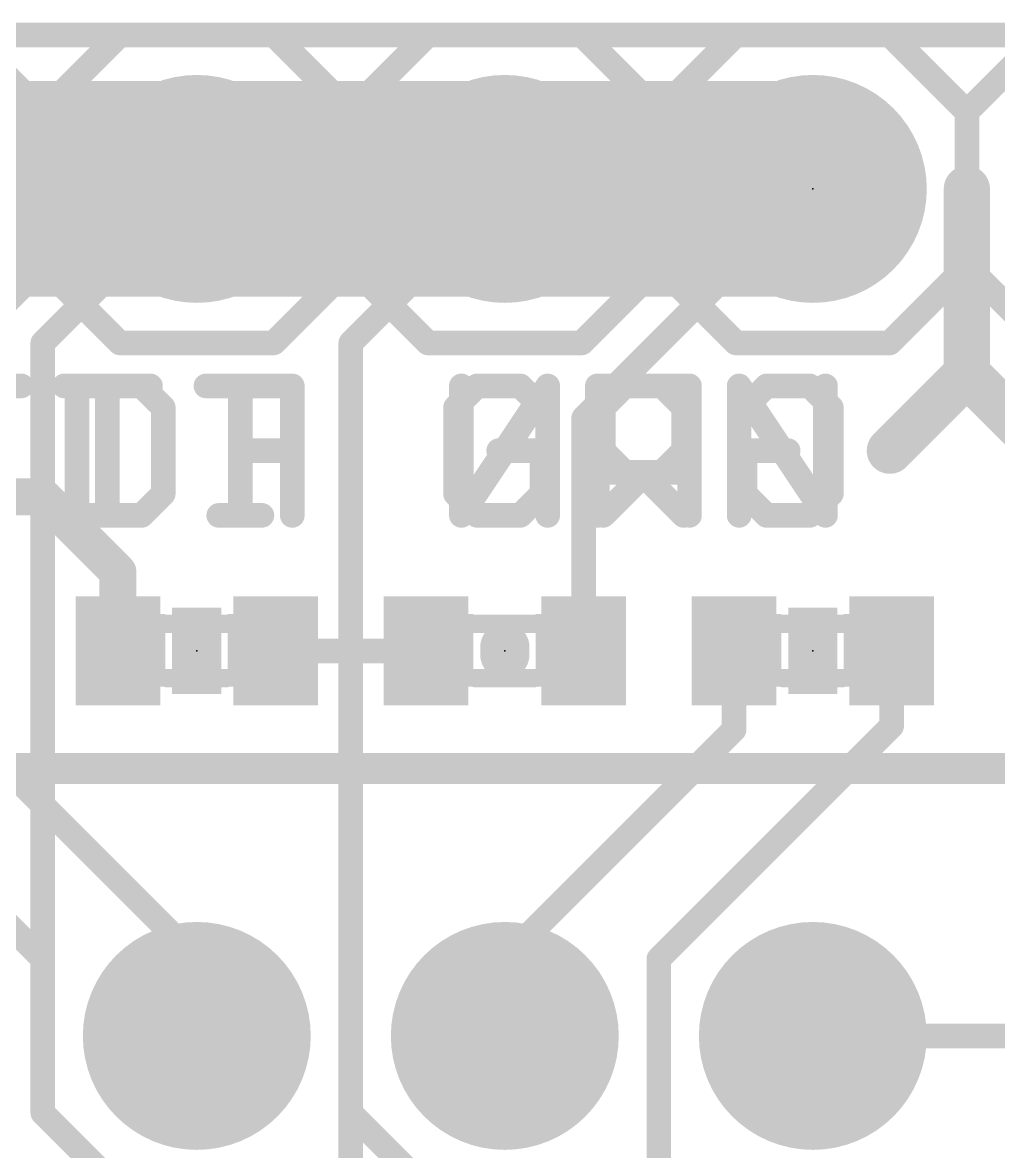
# Model space of a CAD drawing. Extents: x -36.1 to 36.1, y -36.8 to 19.2.
# Drawn here: x -0.17 to 7.88, y 9.84 to 19.15 of the extents above; entities that cross this region are included whole.
import ezdxf

# ---------------------------------------------------------------- set-up
doc = ezdxf.new("R2010")
doc.units = 0
for name, color, linetype in [('1', 12, 'CONTINUOUS'), ('16', 132, 'CONTINUOUS'), ('17', 110, 'CONTINUOUS'), ('20', 53, 'CONTINUOUS'), ('21', 41, 'CONTINUOUS'), ('22', 40, 'CONTINUOUS'), ('23', 53, 'CONTINUOUS'), ('24', 53, 'CONTINUOUS'), ('51', 53, 'CONTINUOUS')]:
    doc.layers.add(name, color=color, linetype=linetype)

# ---------------------------------------------------------------- blocks, each defined once
blk = doc.blocks.new('RECT')
blk.add_solid([(-0.5, -0.5), (0.5, -0.5), (-0.5, 0.5), (0.5, 0.5)])
blk = doc.blocks.new('ROUNDP')
at = {"const_width": 0.5}
blk.add_lwpolyline([(0, -0.25, 1), (0, 0.25, 1), (0, -0.25)], format="xyb", dxfattribs=at)

msp = doc.modelspace()

# ---------------------------------------------------------------- linework, layer by layer
at = {"layer": '1'}
for points, const_width in [([(-17.78, 19.05), (17.78, 19.05)], 0.2032), ([(4.46, 15.89), (6.35, 17.78)], 0.2032), ([(4.46, 13.97), (4.46, 15.89)], 0.2032), ([(0, 15.24), (-1.27, 15.24)], 0.3048), ([(0.62, 14.62), (0, 15.24)], 0.3048), ([(0.62, 13.97), (0.62, 14.62)], 0.3048), ([(1.92, 13.97), (2.54, 13.97)], 0.2032), ([(2.54, 13.97), (3.16, 13.97)], 0.2032), ([(2.54, 13.97), (2.54, 10.16)], 0.2032), ([(5.7, 13.97), (5.7, 13.32)], 0.2032), ([(7, 13.97), (7, 13.35)], 0.2032), ([(0, 11.43), (-1.92, 13.35)], 0.2032), ([(-0.62, 13.32), (1.27, 11.43)], 0.2032), ([(3.81, 11.43), (5.7, 13.32)], 0.2032), ([(5.08, 11.43), (7, 13.35)], 0.2032), ([(0, 10.16), (0, 11.43)], 0.2032), ([(1.27, 11.43), (1.27, 10.795)], 0.2032), ([(3.81, 10.795), (3.81, 11.43)], 0.2032), ([(5.08, 9.525), (5.08, 11.43)], 0.2032), ([(6.35, 10.795), (9.525, 10.795)], 0.2032), ([(1.44, 8.72), (0, 10.16)], 0.2032), ([(2.54, 10.16), (3.81, 8.89)], 0.2032)]:
    msp.add_lwpolyline(points, dxfattribs=dict(at, const_width=const_width))
for points, const_width in [([(6.3859, 17.7441, 1), (6.3141, 17.8159)], 0.1016), ([(4.5108, 15.89, 1), (4.4092, 15.89)], 0.1016), ([(4.4241, 15.9259, 1), (4.4959, 15.8541)], 0.1016), ([(0.0539, 15.2939, 1), (-0.0539, 15.1861)], 0.1524), ([(0, 15.1638, 1), (0, 15.3162)], 0.1524), ([(0.6962, 14.62, 1), (0.5438, 14.62)], 0.1524), ([(0.5661, 14.5661, 1), (0.6739, 14.6739)], 0.1524), ([(1.92, 14.0208, 1), (1.92, 13.9192)], 0.1016), ([(2.54, 14.0208, 1), (2.54, 13.9192)], 0.1016), ([(2.5908, 13.97, 1), (2.4892, 13.97)], 0.1016), ([(2.54, 13.9192, 1), (2.54, 14.0208)], 0.1016), ([(3.16, 13.9192, 1), (3.16, 14.0208)], 0.1016), ([(5.7508, 13.97, 1), (5.6492, 13.97)], 0.1016), ([(7.0508, 13.97, 1), (6.9492, 13.97)], 0.1016), ([(0.5438, 13.97, 1), (0.6962, 13.97)], 0.1524), ([(4.4092, 13.97, 1), (4.5108, 13.97)], 0.1016), ([(5.7359, 13.2841, 1), (5.6641, 13.3559)], 0.1016), ([(7.0359, 13.3141, 1), (6.9641, 13.3859)], 0.1016), ([(5.6492, 13.32, 1), (5.7508, 13.32)], 0.1016), ([(6.9492, 13.35, 1), (7.0508, 13.35)], 0.1016), ([(0.0508, 11.43, 1), (-0.0508, 11.43)], 0.1016), ([(-0.0359, 11.3941, 1), (0.0359, 11.4659)], 0.1016), ([(1.3208, 11.43, 1), (1.2192, 11.43)], 0.1016), ([(1.2341, 11.3941, 1), (1.3059, 11.4659)], 0.1016), ([(3.8608, 11.43, 1), (3.7592, 11.43)], 0.1016), ([(3.7741, 11.4659, 1), (3.8459, 11.3941)], 0.1016), ([(5.1308, 11.43, 1), (5.0292, 11.43)], 0.1016), ([(5.0441, 11.4659, 1), (5.1159, 11.3941)], 0.1016), ([(6.35, 10.8458, 1), (6.35, 10.7442)], 0.1016), ([(1.2192, 10.795, 1), (1.3208, 10.795)], 0.1016), ([(3.7592, 10.795, 1), (3.8608, 10.795)], 0.1016), ([(0.0359, 10.1959, 1), (-0.0359, 10.1241)], 0.1016), ([(2.5759, 10.1959, 1), (2.5041, 10.1241)], 0.1016), ([(-0.0508, 10.16, 1), (0.0508, 10.16)], 0.1016), ([(2.4892, 10.16, 1), (2.5908, 10.16)], 0.1016)]:
    msp.add_lwpolyline(points, format="xyb", dxfattribs=dict(at, const_width=const_width))
at = {"layer": '16', "const_width": 0.2032}
for points in [[(-17.78, 19.05), (17.78, 19.05)], [(0, 16.51), (1.27, 17.78)], [(2.54, 16.51), (3.81, 17.78)], [(0, 10.16), (0, 16.51)], [(2.54, 5.08), (2.54, 16.51)], [(1.27, 8.89), (0, 10.16)]]:
    msp.add_lwpolyline(points, dxfattribs=at)
at = {"layer": '16', "const_width": 0.1016}
for points in [[(1.3059, 17.7441, 1), (1.2341, 17.8159)], [(3.8459, 17.7441, 1), (3.7741, 17.8159)], [(0.0508, 16.51, 1), (-0.0508, 16.51)], [(-0.0359, 16.5459, 1), (0.0359, 16.4741)], [(2.5908, 16.51, 1), (2.4892, 16.51)], [(2.5041, 16.5459, 1), (2.5759, 16.4741)], [(0.0359, 10.1959, 1), (-0.0359, 10.1241)], [(-0.0508, 10.16, 1), (0.0508, 10.16)]]:
    msp.add_lwpolyline(points, format="xyb", dxfattribs=at)
at = {"layer": '20', "const_width": 0.2032}
msp.add_lwpolyline([(-17.78, 19.05), (17.78, 19.05)], dxfattribs=at)
at = {"layer": '21'}
for points, const_width in [([(-6.35, 17.78), (6.35, 17.78)], 1.778), ([(7.62, 17.78), (7.62, 16.256)], 0.381), ([(7.62, 16.256), (6.985, 15.621)], 0.381), ([(8.255, 15.621), (7.62, 16.256)], 0.381), ([(-0.888, 16.1553), (-0.1762, 16.1553)], 0.2032), ([(0.2814, 16.1553), (0.2814, 15.0876)], 0.2032), ([(0.8153, 16.1553), (0.2814, 16.1553)], 0.2032), ([(0.9932, 15.9774), (0.8153, 16.1553)], 0.2032), ([(1.4508, 16.1553), (1.8067, 16.1553)], 0.2032), ([(1.6287, 15.0876), (1.6287, 16.1553)], 0.2032), ([(3.5816, 16.1553), (3.4036, 15.9774)], 0.2032), ([(3.9375, 16.1553), (3.5816, 16.1553)], 0.2032), ([(4.1154, 15.9774), (3.9375, 16.1553)], 0.2032), ([(4.573, 15.0876), (4.573, 16.1553)], 0.2032), ([(4.573, 16.1553), (5.1069, 16.1553)], 0.2032), ([(5.1069, 16.1553), (5.2848, 15.9774)], 0.2032), ([(5.7424, 15.0876), (5.7424, 16.1553)], 0.2032), ([(5.7424, 16.1553), (6.4542, 15.0876)], 0.2032), ([(6.4542, 15.0876), (6.4542, 16.1553)], 0.2032), ([(0.9932, 15.2656), (0.9932, 15.9774)], 0.2032), ([(3.4036, 15.9774), (3.4036, 15.2656)], 0.2032), ([(5.2848, 15.9774), (5.2848, 15.6215)], 0.2032), ([(4.1154, 15.6215), (3.7595, 15.6215)], 0.2032), ([(4.1154, 15.2656), (4.1154, 15.6215)], 0.2032), ([(5.2848, 15.6215), (5.1069, 15.4435)], 0.2032), ([(5.1069, 15.4435), (4.573, 15.4435)], 0.2032), ([(4.9289, 15.4435), (5.2848, 15.0876)], 0.2032), ([(0.8153, 15.0876), (0.9932, 15.2656)], 0.2032), ([(3.4036, 15.2656), (3.5816, 15.0876)], 0.2032), ([(3.9375, 15.0876), (4.1154, 15.2656)], 0.2032), ([(0.2814, 15.0876), (0.8153, 15.0876)], 0.2032), ([(1.4508, 15.0876), (1.8067, 15.0876)], 0.2032), ([(3.5816, 15.0876), (3.9375, 15.0876)], 0.2032), ([(3.81, 13.9395), (3.81, 14.0005)], 0.4064)]:
    msp.add_lwpolyline(points, dxfattribs=dict(at, const_width=const_width))
for points, const_width in [([(6.35, 17.3355, 1), (6.35, 18.2245)], 0.889), ([(7.7153, 17.78, 1), (7.5248, 17.78)], 0.1905), ([(7.6874, 16.3234, 1), (7.5526, 16.1886)], 0.1905), ([(7.6874, 16.1886, 1), (7.5526, 16.3234)], 0.1905), ([(7.5248, 16.256, 1), (7.7153, 16.256)], 0.1905), ([(-0.1762, 16.1045, 1), (-0.1762, 16.2061)], 0.1016), ([(0.3322, 16.1553, 1), (0.2306, 16.1553)], 0.1016), ([(0.2814, 16.2061, 1), (0.2814, 16.1045)], 0.1016), ([(0.8512, 16.1912, 1), (0.7793, 16.1194)], 0.1016), ([(0.8153, 16.1045, 1), (0.8153, 16.2061)], 0.1016), ([(1.4508, 16.2061, 1), (1.4508, 16.1045)], 0.1016), ([(1.6795, 16.1553, 1), (1.5779, 16.1553)], 0.1016), ([(1.8067, 16.1045, 1), (1.8067, 16.2061)], 0.1016), ([(3.5816, 16.2061, 1), (3.5816, 16.1045)], 0.1016), ([(3.6175, 16.1194, 1), (3.5456, 16.1912)], 0.1016), ([(3.9734, 16.1912, 1), (3.9015, 16.1194)], 0.1016), ([(3.9375, 16.1045, 1), (3.9375, 16.2061)], 0.1016), ([(4.6238, 16.1553, 1), (4.5222, 16.1553)], 0.1016), ([(4.573, 16.2061, 1), (4.573, 16.1045)], 0.1016), ([(5.1428, 16.1912, 1), (5.0709, 16.1194)], 0.1016), ([(5.1069, 16.1045, 1), (5.1069, 16.2061)], 0.1016), ([(5.7932, 16.1553, 1), (5.6916, 16.1553)], 0.1016), ([(5.7847, 16.1835, 1), (5.7001, 16.1271)], 0.1016), ([(6.505, 16.1553, 1), (6.4034, 16.1553)], 0.1016), ([(1.044, 15.9774, 1), (0.9424, 15.9774)], 0.1016), ([(0.9573, 15.9414, 1), (1.0291, 16.0133)], 0.1016), ([(3.4544, 15.9774, 1), (3.3528, 15.9774)], 0.1016), ([(3.3677, 16.0133, 1), (3.4395, 15.9414)], 0.1016), ([(4.0795, 15.9414, 1), (4.1513, 16.0133)], 0.1016), ([(5.3356, 15.9774, 1), (5.234, 15.9774)], 0.1016), ([(5.2489, 15.9414, 1), (5.3207, 16.0133)], 0.1016), ([(6.9176, 15.6884, 1), (7.0524, 15.5536)], 0.1905), ([(3.7595, 15.6723, 1), (3.7595, 15.5707)], 0.1016), ([(4.1662, 15.6215, 1), (4.0646, 15.6215)], 0.1016), ([(4.1154, 15.5707, 1), (4.1154, 15.6723)], 0.1016), ([(5.234, 15.6215, 1), (5.3356, 15.6215)], 0.1016), ([(5.3207, 15.5855, 1), (5.2489, 15.6574)], 0.1016), ([(4.573, 15.4943, 1), (4.573, 15.3927)], 0.1016), ([(4.9648, 15.4794, 1), (4.893, 15.4076)], 0.1016), ([(5.0709, 15.4794, 1), (5.1428, 15.4076)], 0.1016), ([(5.1069, 15.3927, 1), (5.1069, 15.4943)], 0.1016), ([(1.0291, 15.2296, 1), (0.9573, 15.3015)], 0.1016), ([(3.4395, 15.3015, 1), (3.3677, 15.2296)], 0.1016), ([(4.1513, 15.2296, 1), (4.0795, 15.3015)], 0.1016), ([(0.9424, 15.2656, 1), (1.044, 15.2656)], 0.1016), ([(3.3528, 15.2656, 1), (3.4544, 15.2656)], 0.1016), ([(4.0646, 15.2656, 1), (4.1662, 15.2656)], 0.1016), ([(0.2814, 15.1384, 1), (0.2814, 15.0368)], 0.1016), ([(0.7793, 15.1235, 1), (0.8512, 15.0517)], 0.1016), ([(0.8153, 15.0368, 1), (0.8153, 15.1384)], 0.1016), ([(1.4508, 15.1384, 1), (1.4508, 15.0368)], 0.1016), ([(1.8067, 15.0368, 1), (1.8067, 15.1384)], 0.1016), ([(3.5816, 15.1384, 1), (3.5816, 15.0368)], 0.1016), ([(3.5456, 15.0517, 1), (3.6175, 15.1235)], 0.1016), ([(3.9015, 15.1235, 1), (3.9734, 15.0517)], 0.1016), ([(3.9375, 15.0368, 1), (3.9375, 15.1384)], 0.1016), ([(5.2489, 15.0517, 1), (5.3207, 15.1235)], 0.1016), ([(0.2306, 15.0876, 1), (0.3322, 15.0876)], 0.1016), ([(1.5779, 15.0876, 1), (1.6795, 15.0876)], 0.1016), ([(4.5222, 15.0876, 1), (4.6238, 15.0876)], 0.1016), ([(5.6916, 15.0876, 1), (5.7932, 15.0876)], 0.1016), ([(6.4034, 15.0876, 1), (6.505, 15.0876)], 0.1016), ([(6.4119, 15.0594, 1), (6.4965, 15.1158)], 0.1016), ([(3.9116, 14.0005, 1), (3.7084, 14.0005)], 0.2032), ([(3.7084, 13.9395, 1), (3.9116, 13.9395)], 0.2032)]:
    msp.add_lwpolyline(points, format="xyb", dxfattribs=dict(at, const_width=const_width))
at = {"layer": '22'}
for points, const_width in [([(-0.635, 19.05), (0, 18.415)], 0.2032), ([(0.635, 19.05), (0, 18.415)], 0.2032), ([(1.905, 19.05), (0.635, 19.05)], 0.2032), ([(2.54, 18.415), (1.905, 19.05)], 0.2032), ([(3.175, 19.05), (2.54, 18.415)], 0.2032), ([(4.445, 19.05), (3.175, 19.05)], 0.2032), ([(5.08, 18.415), (4.445, 19.05)], 0.2032), ([(5.715, 19.05), (5.08, 18.415)], 0.2032), ([(6.985, 19.05), (5.715, 19.05)], 0.2032), ([(6.985, 19.05), (7.62, 18.415)], 0.2032), ([(8.255, 19.05), (7.62, 18.415)], 0.2032), ([(6.35, 17.78), (-6.35, 17.78)], 1.778), ([(7.62, 18.415), (7.62, 17.145)], 0.2032), ([(7.62, 18.415), (7.62, 17.145)], 0.2032), ([(7.62, 17.78), (7.62, 16.256)], 0.381), ([(0, 17.145), (-0.635, 16.51)], 0.2032), ([(0, 17.145), (0.635, 16.51)], 0.2032), ([(1.905, 16.51), (2.54, 17.145)], 0.2032), ([(2.54, 17.145), (3.175, 16.51)], 0.2032), ([(4.445, 16.51), (5.08, 17.145)], 0.2032), ([(5.08, 17.145), (5.715, 16.51)], 0.2032), ([(7.62, 17.145), (6.985, 16.51)], 0.2032), ([(7.62, 17.145), (8.255, 16.51)], 0.2032), ([(0.635, 16.51), (1.905, 16.51)], 0.2032), ([(3.175, 16.51), (4.445, 16.51)], 0.2032), ([(5.715, 16.51), (6.985, 16.51)], 0.2032), ([(6.985, 15.621), (7.62, 16.256)], 0.381), ([(7.62, 16.256), (8.255, 15.621)], 0.381), ([(0.888, 16.1553), (0.1762, 16.1553)], 0.2032), ([(0.5321, 15.0876), (0.5321, 16.1553)], 0.2032), ([(2.0574, 16.1553), (1.3456, 16.1553)], 0.2032), ([(2.0574, 15.0876), (2.0574, 16.1553)], 0.2032), ([(4.1636, 16.1553), (3.4518, 15.0876)], 0.2032), ([(3.4518, 15.0876), (3.4518, 16.1553)], 0.2032), ([(4.1636, 15.0876), (4.1636, 16.1553)], 0.2032), ([(4.7991, 16.1553), (4.6212, 15.9774)], 0.2032), ([(5.333, 16.1553), (4.7991, 16.1553)], 0.2032), ([(5.333, 15.0876), (5.333, 16.1553)], 0.2032), ([(5.7906, 15.9774), (5.9685, 16.1553)], 0.2032), ([(5.9685, 16.1553), (6.3245, 16.1553)], 0.2032), ([(6.3245, 16.1553), (6.5024, 15.9774)], 0.2032), ([(4.6212, 15.9774), (4.6212, 15.6215)], 0.2032), ([(6.5024, 15.9774), (6.5024, 15.2656)], 0.2032), ([(2.0574, 15.6215), (1.7015, 15.6215)], 0.2032), ([(4.6212, 15.6215), (4.7991, 15.4435)], 0.2032), ([(5.7906, 15.2656), (5.7906, 15.6215)], 0.2032), ([(5.7906, 15.6215), (6.1465, 15.6215)], 0.2032), ([(4.9771, 15.4435), (4.6212, 15.0876)], 0.2032), ([(4.7991, 15.4435), (5.333, 15.4435)], 0.2032), ([(5.9685, 15.0876), (5.7906, 15.2656)], 0.2032), ([(6.5024, 15.2656), (6.3245, 15.0876)], 0.2032), ([(6.3245, 15.0876), (5.9685, 15.0876)], 0.2032), ([(36, 13), (-36, 13)], 0.254)]:
    msp.add_lwpolyline(points, dxfattribs=dict(at, const_width=const_width))
for points, const_width in [([(0.635, 19.1008, 1), (0.635, 18.9992)], 0.1016), ([(0.6709, 19.0141, 1), (0.5991, 19.0859)], 0.1016), ([(1.9409, 19.0859, 1), (1.8691, 19.0141)], 0.1016), ([(1.905, 18.9992, 1), (1.905, 19.1008)], 0.1016), ([(3.175, 19.1008, 1), (3.175, 18.9992)], 0.1016), ([(3.2109, 19.0141, 1), (3.1391, 19.0859)], 0.1016), ([(4.4809, 19.0859, 1), (4.4091, 19.0141)], 0.1016), ([(4.445, 18.9992, 1), (4.445, 19.1008)], 0.1016), ([(5.715, 19.1008, 1), (5.715, 18.9992)], 0.1016), ([(5.7509, 19.0141, 1), (5.6791, 19.0859)], 0.1016), ([(7.0209, 19.0859, 1), (6.9491, 19.0141)], 0.1016), ([(6.985, 18.9992, 1), (6.985, 19.1008)], 0.1016), ([(6.35, 17.3355, 1), (6.35, 18.2245)], 0.889), ([(-0.0359, 18.4509, 1), (0.0359, 18.3791)], 0.1016), ([(-0.0359, 18.3791, 1), (0.0359, 18.4509)], 0.1016), ([(2.5041, 18.4509, 1), (2.5759, 18.3791)], 0.1016), ([(2.5041, 18.3791, 1), (2.5759, 18.4509)], 0.1016), ([(5.0441, 18.4509, 1), (5.1159, 18.3791)], 0.1016), ([(5.0441, 18.3791, 1), (5.1159, 18.4509)], 0.1016), ([(7.6708, 18.415, 1), (7.5692, 18.415)], 0.1016), ([(7.6708, 18.415, 1), (7.5692, 18.415)], 0.1016), ([(7.5841, 18.4509, 1), (7.6559, 18.3791)], 0.1016), ([(7.5841, 18.3791, 1), (7.6559, 18.4509)], 0.1016), ([(7.7153, 17.78, 1), (7.5248, 17.78)], 0.1905), ([(0.0359, 17.1809, 1), (-0.0359, 17.1091)], 0.1016), ([(0.0359, 17.1091, 1), (-0.0359, 17.1809)], 0.1016), ([(2.5759, 17.1809, 1), (2.5041, 17.1091)], 0.1016), ([(2.5759, 17.1091, 1), (2.5041, 17.1809)], 0.1016), ([(5.1159, 17.1809, 1), (5.0441, 17.1091)], 0.1016), ([(5.1159, 17.1091, 1), (5.0441, 17.1809)], 0.1016), ([(7.6559, 17.1809, 1), (7.5841, 17.1091)], 0.1016), ([(7.6559, 17.1091, 1), (7.5841, 17.1809)], 0.1016), ([(7.5692, 17.145, 1), (7.6708, 17.145)], 0.1016), ([(7.5692, 17.145, 1), (7.6708, 17.145)], 0.1016), ([(0.635, 16.5608, 1), (0.635, 16.4592)], 0.1016), ([(0.5991, 16.4741, 1), (0.6709, 16.5459)], 0.1016), ([(1.8691, 16.5459, 1), (1.9409, 16.4741)], 0.1016), ([(1.905, 16.4592, 1), (1.905, 16.5608)], 0.1016), ([(3.175, 16.5608, 1), (3.175, 16.4592)], 0.1016), ([(3.1391, 16.4741, 1), (3.2109, 16.5459)], 0.1016), ([(4.4091, 16.5459, 1), (4.4809, 16.4741)], 0.1016), ([(4.445, 16.4592, 1), (4.445, 16.5608)], 0.1016), ([(5.715, 16.5608, 1), (5.715, 16.4592)], 0.1016), ([(5.6791, 16.4741, 1), (5.7509, 16.5459)], 0.1016), ([(6.9491, 16.5459, 1), (7.0209, 16.4741)], 0.1016), ([(6.985, 16.4592, 1), (6.985, 16.5608)], 0.1016), ([(7.6874, 16.3234, 1), (7.5526, 16.1886)], 0.1905), ([(7.6874, 16.1886, 1), (7.5526, 16.3234)], 0.1905), ([(7.5248, 16.256, 1), (7.7153, 16.256)], 0.1905), ([(0.1762, 16.2061, 1), (0.1762, 16.1045)], 0.1016), ([(0.5829, 16.1553, 1), (0.4813, 16.1553)], 0.1016), ([(0.888, 16.1045, 1), (0.888, 16.2061)], 0.1016), ([(1.3456, 16.2061, 1), (1.3456, 16.1045)], 0.1016), ([(2.1082, 16.1553, 1), (2.0066, 16.1553)], 0.1016), ([(2.0574, 16.1045, 1), (2.0574, 16.2061)], 0.1016), ([(3.5026, 16.1553, 1), (3.401, 16.1553)], 0.1016), ([(4.2144, 16.1553, 1), (4.1128, 16.1553)], 0.1016), ([(4.2059, 16.1271, 1), (4.1213, 16.1835)], 0.1016), ([(4.7991, 16.2061, 1), (4.7991, 16.1045)], 0.1016), ([(4.8351, 16.1194, 1), (4.7632, 16.1912)], 0.1016), ([(5.3838, 16.1553, 1), (5.2822, 16.1553)], 0.1016), ([(5.333, 16.1045, 1), (5.333, 16.2061)], 0.1016), ([(5.9685, 16.2061, 1), (5.9685, 16.1045)], 0.1016), ([(6.0045, 16.1194, 1), (5.9326, 16.1912)], 0.1016), ([(6.3604, 16.1912, 1), (6.2885, 16.1194)], 0.1016), ([(6.3245, 16.1045, 1), (6.3245, 16.2061)], 0.1016), ([(4.672, 15.9774, 1), (4.5704, 15.9774)], 0.1016), ([(4.5853, 16.0133, 1), (4.6571, 15.9414)], 0.1016), ([(5.7547, 16.0133, 1), (5.8265, 15.9414)], 0.1016), ([(6.5532, 15.9774, 1), (6.4516, 15.9774)], 0.1016), ([(6.4665, 15.9414, 1), (6.5383, 16.0133)], 0.1016), ([(6.9176, 15.6884, 1), (7.0524, 15.5536)], 0.1905), ([(1.7015, 15.6723, 1), (1.7015, 15.5707)], 0.1016), ([(2.0574, 15.5707, 1), (2.0574, 15.6723)], 0.1016), ([(4.6571, 15.6574, 1), (4.5853, 15.5855)], 0.1016), ([(4.5704, 15.6215, 1), (4.672, 15.6215)], 0.1016), ([(5.8414, 15.6215, 1), (5.7398, 15.6215)], 0.1016), ([(5.7906, 15.6723, 1), (5.7906, 15.5707)], 0.1016), ([(6.1465, 15.5707, 1), (6.1465, 15.6723)], 0.1016), ([(4.7991, 15.4943, 1), (4.7991, 15.3927)], 0.1016), ([(4.7632, 15.4076, 1), (4.8351, 15.4794)], 0.1016), ([(5.013, 15.4076, 1), (4.9412, 15.4794)], 0.1016), ([(5.333, 15.3927, 1), (5.333, 15.4943)], 0.1016), ([(5.8265, 15.3015, 1), (5.7547, 15.2296)], 0.1016), ([(6.5383, 15.2296, 1), (6.4665, 15.3015)], 0.1016), ([(5.7398, 15.2656, 1), (5.8414, 15.2656)], 0.1016), ([(6.4516, 15.2656, 1), (6.5532, 15.2656)], 0.1016), ([(4.5853, 15.1235, 1), (4.6571, 15.0517)], 0.1016), ([(5.9685, 15.1384, 1), (5.9685, 15.0368)], 0.1016), ([(5.9326, 15.0517, 1), (6.0045, 15.1235)], 0.1016), ([(6.2885, 15.1235, 1), (6.3604, 15.0517)], 0.1016), ([(6.3245, 15.0368, 1), (6.3245, 15.1384)], 0.1016), ([(0.4813, 15.0876, 1), (0.5829, 15.0876)], 0.1016), ([(2.0066, 15.0876, 1), (2.1082, 15.0876)], 0.1016), ([(3.4095, 15.1158, 1), (3.4941, 15.0594)], 0.1016), ([(3.401, 15.0876, 1), (3.5026, 15.0876)], 0.1016), ([(4.1128, 15.0876, 1), (4.2144, 15.0876)], 0.1016), ([(5.2822, 15.0876, 1), (5.3838, 15.0876)], 0.1016)]:
    msp.add_lwpolyline(points, format="xyb", dxfattribs=dict(at, const_width=const_width))
at = {"layer": '23'}
for p in [(1.27, 13.97), (3.81, 13.97), (6.35, 13.97)]:
    msp.add_point(p, dxfattribs=at)
at = {"layer": '24'}
msp.add_point((6.35, 17.78), dxfattribs=at)
at = {"layer": '51', "const_width": 0.1524}
for points in [[(1.025, 14.194), (1.515, 14.194)], [(3.565, 14.194), (4.055, 14.194)], [(6.105, 14.194), (6.595, 14.194)], [(1.515, 13.746), (1.025, 13.746)], [(4.055, 13.746), (3.565, 13.746)], [(6.595, 13.746), (6.105, 13.746)]]:
    msp.add_lwpolyline(points, dxfattribs=at)
at = {"layer": '51', "const_width": 0.0762}
for points in [[(1.025, 14.2321, 1), (1.025, 14.1559)], [(1.515, 14.1559, 1), (1.515, 14.2321)], [(3.565, 14.2321, 1), (3.565, 14.1559)], [(4.055, 14.1559, 1), (4.055, 14.2321)], [(6.105, 14.2321, 1), (6.105, 14.1559)], [(6.595, 14.1559, 1), (6.595, 14.2321)], [(1.025, 13.7841, 1), (1.025, 13.7079)], [(1.515, 13.7079, 1), (1.515, 13.7841)], [(3.565, 13.7841, 1), (3.565, 13.7079)], [(4.055, 13.7079, 1), (4.055, 13.7841)], [(6.105, 13.7841, 1), (6.105, 13.7079)], [(6.595, 13.7079, 1), (6.595, 13.7841)]]:
    msp.add_lwpolyline(points, format="xyb", dxfattribs=at)

# ---------------------------------------------------------------- block references
at = {"layer": '1', "xscale": 0.7, "yscale": 0.9, "rotation": 180}
for p in [(0.62, 13.97), (1.92, 13.97), (3.16, 13.97), (4.46, 13.97), (5.7, 13.97), (7, 13.97)]:
    msp.add_blockref('RECT', p, dxfattribs=at)
at = {"layer": '17', "xscale": 1.8796, "yscale": 1.8796}
for p, rotation in [((1.27, 17.78), 90), ((1.27, 17.78), 90), ((3.81, 17.78), 90), ((3.81, 17.78), 90), ((6.35, 17.78), 90), ((6.35, 17.78), 90), ((1.27, 10.795), 180), ((1.27, 10.795), 180), ((3.81, 10.795), 180), ((3.81, 10.795), 180), ((6.35, 10.795), 180), ((6.35, 10.795), 180)]:
    msp.add_blockref('ROUNDP', p, dxfattribs=dict(at, rotation=rotation))
at = {"layer": '21', "xscale": 0.4064, "yscale": 0.7112, "rotation": 180}
for p in [(1.27, 13.97), (6.35, 13.97)]:
    msp.add_blockref('RECT', p, dxfattribs=at)
at = {"layer": '51', "xscale": 0.3, "yscale": 0.5999, "rotation": 180}
for p in [(0.8612, 13.9748), (1.674, 13.9748), (3.4012, 13.9748), (4.214, 13.9748), (5.9412, 13.9748), (6.754, 13.9748)]:
    msp.add_blockref('RECT', p, dxfattribs=at)

doc.saveas('drawing.dxf')
